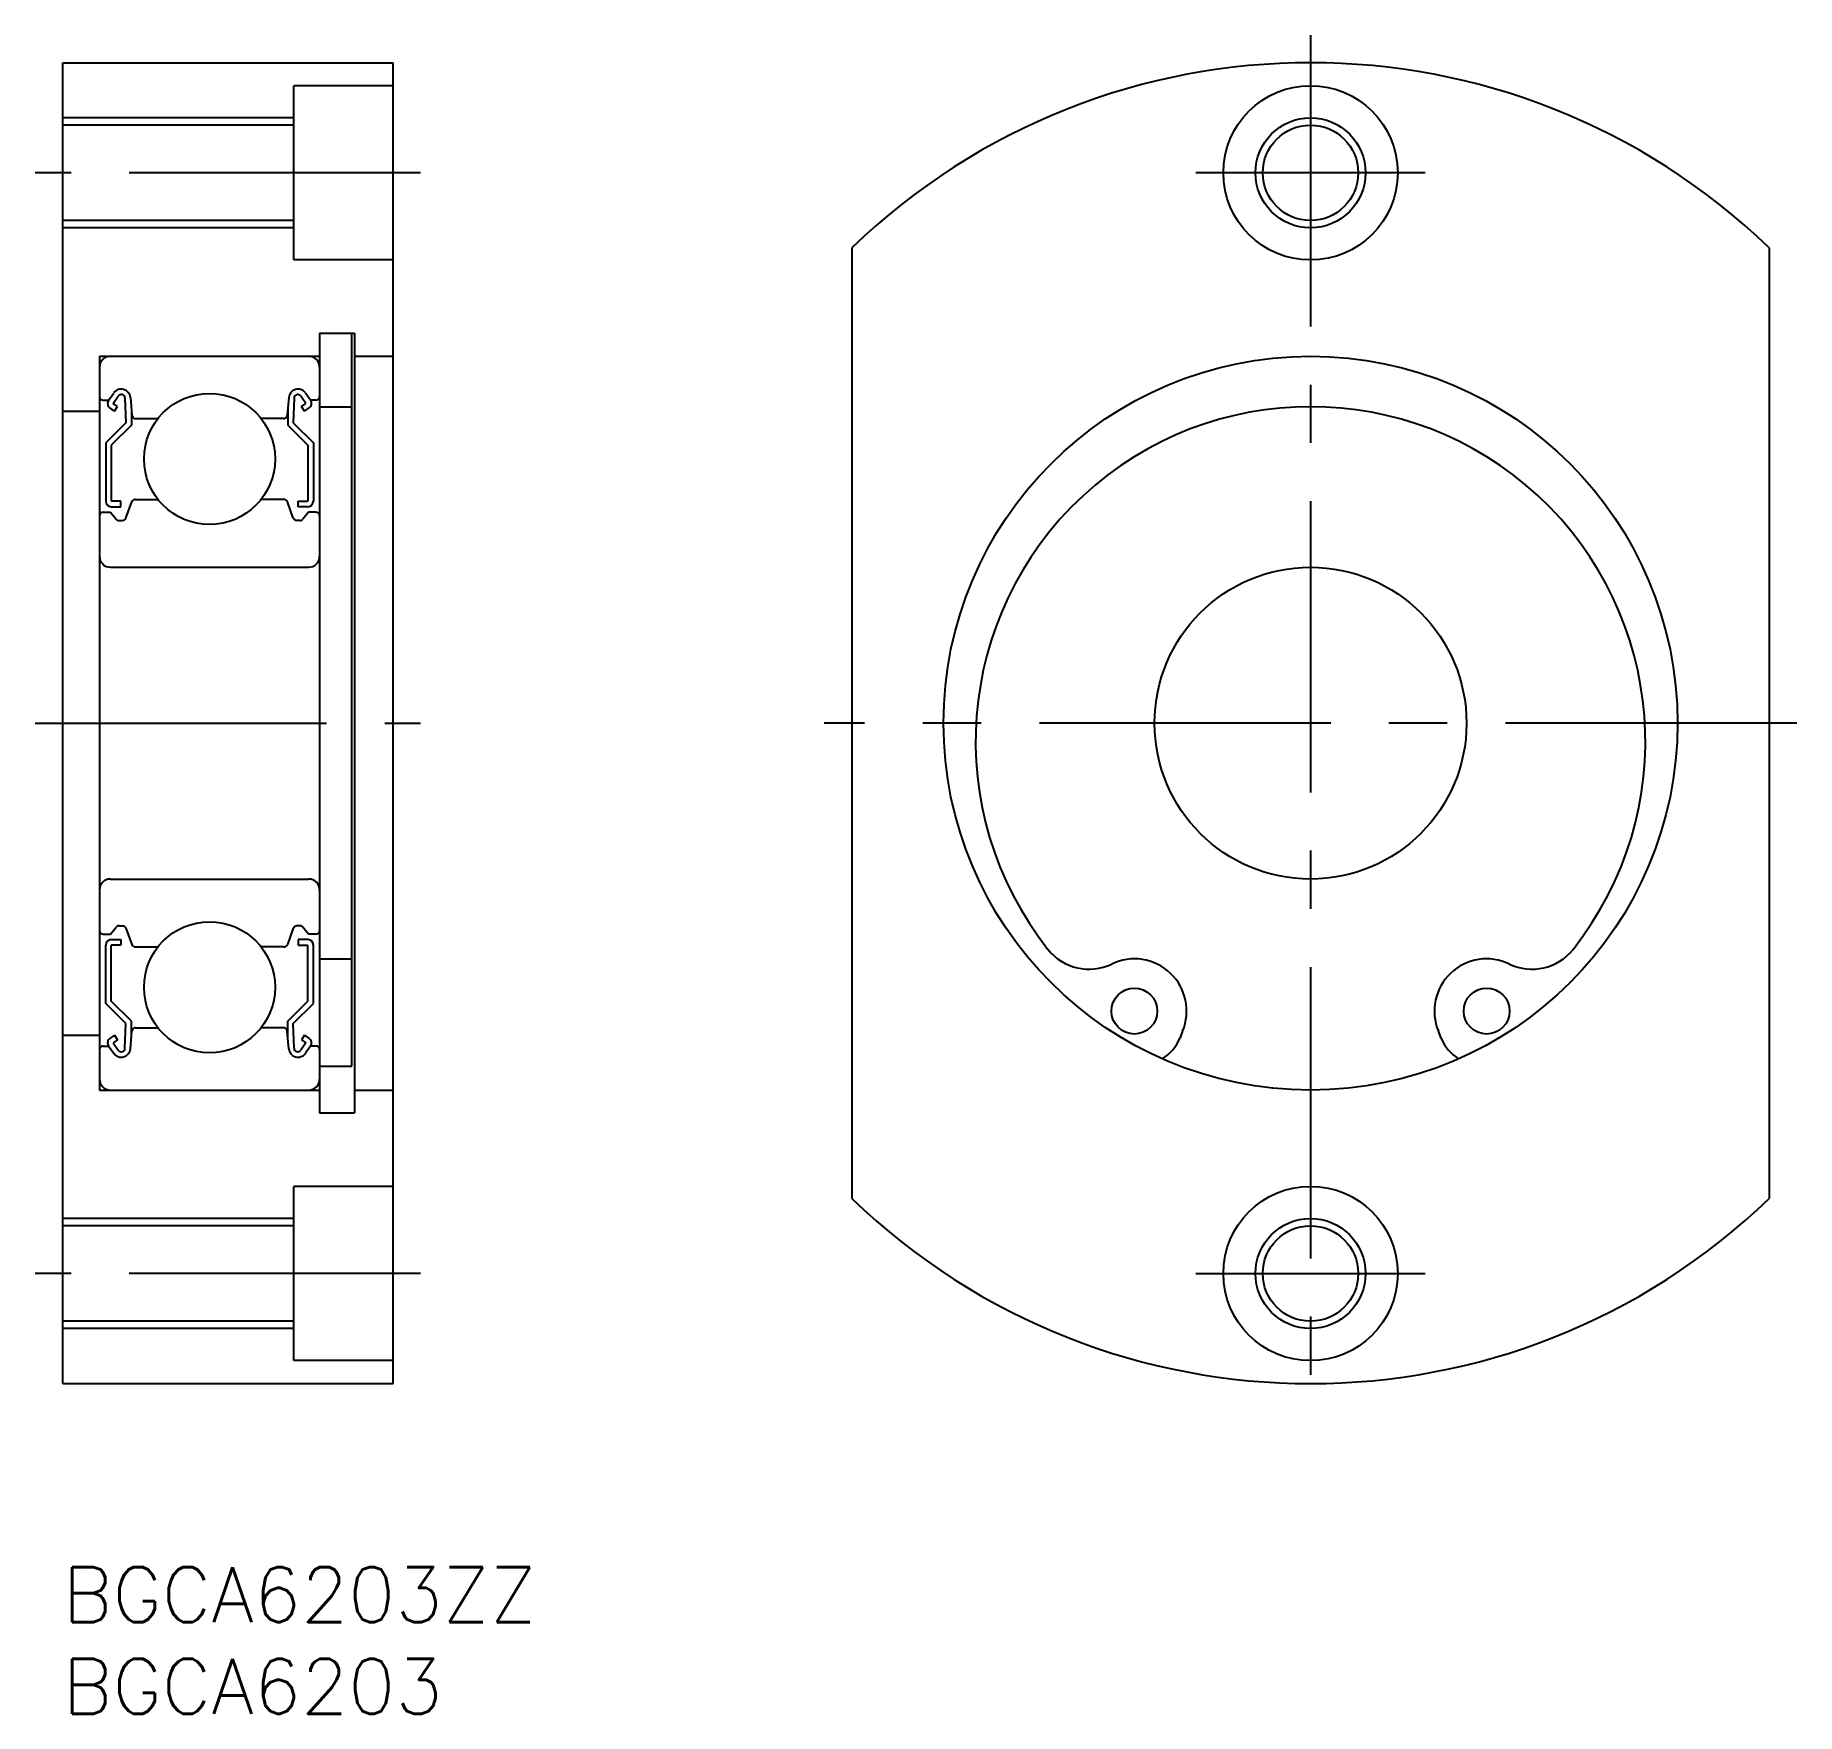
# Model space of a CAD drawing. Extents: x -1.5 to 94.5, y -8 to 83.5.
import ezdxf

# ---------------------------------------------------------------- set-up
doc = ezdxf.new("R2010")
doc.units = 0
doc.header["$LTSCALE"] = 0.5
doc.linetypes.add('CENTER', pattern=[50.8, 31.75, -6.35, 6.35, -6.35])
for name, color, linetype in [('MSM_CENTER', 1, 'CENTER'), ('MSM_CONTINUOUS', 7, 'CONTINUOUS'), ('MSM_NARROW', 5, 'CONTINUOUS'), ('MSM_PART_NUMBER', 7, 'CONTINUOUS')]:
    doc.layers.add(name, color=color, linetype=linetype)
doc.styles.get("Standard").update_dxf_attribs({"font": 'txt.shx', "height": 3, "bigfont": 'bigfont.shx'})

# ---------------------------------------------------------------- blocks, each defined once
blk = doc.blocks.new('*U4')
at = {"layer": 'MSM_PART_NUMBER'}
blk.add_text('BGCA6203ZZ', height=3, dxfattribs=at).set_placement((0, -3))
blk = doc.blocks.new('*U5')
at = {"layer": 'MSM_PART_NUMBER'}
blk.add_text('BGCA6203', height=3, dxfattribs=at).set_placement((0, -8))

msp = doc.modelspace()

# ---------------------------------------------------------------- linework, layer by layer
at = {"layer": 'MSM_CENTER'}
for p, q in [((68, 83.5), (68, 8.5)), ((19.5, 76), (-1.5, 76)), ((74.25, 76), (61.75, 76)), ((-1.5, 46), (19.5, 46)), ((94.5, 46), (41.5, 46)), ((19.5, 16), (-1.5, 16)), ((61.75, 16), (74.25, 16))]:
    msp.add_line(p, q, dxfattribs=at)
at = {"layer": 'MSM_CONTINUOUS'}
for p, q in [((0, 10), (0, 82)), ((0, 82), (18, 82)), ((18, 10), (18, 82)), ((12.6, 71.25), (12.6, 80.75)), ((18, 80.75), (12.6, 80.75)), ((12.6, 78.6), (0, 78.6)), ((12.6, 73.4), (0, 73.4)), ((18, 71.25), (12.6, 71.25)), ((43, 71.904), (43, 20.096)), ((93, 71.904), (93, 20.096)), ((14, 67.25, 1.75), (15.9, 67.25, 1.75)), ((14, 67.25), (14, 24.75)), ((15.75, 27.295, 1.25), (15.75, 67.25, 1.25)), ((15.9, 67.25), (15.9, 24.75)), ((2, 66), (14, 66)), ((2, 66), (2, 26)), ((15.95, 66), (18, 66)), ((2.2, 63.6), (2.5, 63.6)), ((2.5, 63.6), (2.779, 63.997)), ((2.746, 63.428), (3.028, 63.83)), ((2.991, 63.255), (2.746, 63.428)), ((3.392, 63.723), (3.442, 62.374)), ((3.686, 63.754), (3.772, 62.782)), ((12.314, 63.754), (12.228, 62.782)), ((12.608, 63.723), (12.558, 62.374)), ((13.254, 63.428), (12.972, 63.83)), ((13.009, 63.255), (13.254, 63.428)), ((13.5, 63.6), (13.221, 63.997)), ((13.8, 63.6), (13.5, 63.6)), ((0, 63), (2, 63)), ((2.819, 63.01), (2.574, 63.182)), ((2.819, 63.01), (2.991, 63.255)), ((3.742, 63.121), (3.742, 62.25)), ((3.971, 62.6), (5.186, 62.6)), ((12.029, 62.6), (10.814, 62.6)), ((12.258, 63.121), (12.258, 62.25)), ((13.181, 63.01), (13.009, 63.255)), ((13.181, 63.01), (13.426, 63.182)), ((14, 63.25, 1.75), (15.75, 63.25, 1.75)), ((3.442, 62.374), (2.342, 61.274)), ((3.742, 62.25), (2.642, 61.15)), ((12.258, 62.25), (13.358, 61.15)), ((12.558, 62.374), (13.658, 61.274)), ((2.342, 61.274), (2.342, 58.1)), ((2.642, 61.15), (2.642, 58.1)), ((13.358, 61.15), (13.358, 58.1)), ((13.658, 61.274), (13.658, 58.1)), ((3.162, 58.1), (2.642, 58.1)), ((2.642, 57.8), (3.162, 57.8)), ((3.162, 57.8), (3.162, 58.1)), ((3.434, 57.181), (3.757, 58.068)), ((3.945, 58.2), (5.186, 58.2)), ((12.055, 58.2), (10.814, 58.2)), ((12.566, 57.181), (12.243, 58.068)), ((12.838, 58.1), (13.358, 58.1)), ((12.838, 57.8), (12.838, 58.1)), ((13.358, 57.8), (12.838, 57.8)), ((2.2, 57.5), (2.6, 57.5)), ((2.6, 57.5), (2.918, 57.121)), ((3.071, 57.05), (3.246, 57.05)), ((12.929, 57.05), (12.754, 57.05)), ((13.4, 57.5), (13.082, 57.121)), ((13.8, 57.5), (13.4, 57.5)), ((2.6, 54.5), (13.4, 54.5)), ((2.6, 37.5), (13.4, 37.5)), ((2.6, 34.5), (2.918, 34.879)), ((3.071, 34.95), (3.246, 34.95)), ((3.434, 34.819), (3.757, 33.932)), ((12.566, 34.819), (12.243, 33.932)), ((12.929, 34.95), (12.754, 34.95)), ((13.4, 34.5), (13.082, 34.879)), ((2.2, 34.5), (2.6, 34.5)), ((2.342, 30.726), (2.342, 33.9)), ((2.642, 34.2), (3.162, 34.2)), ((2.642, 30.85), (2.642, 33.9)), ((3.162, 33.9), (2.642, 33.9)), ((3.162, 34.2), (3.162, 33.9)), ((3.945, 33.8), (5.186, 33.8)), ((12.055, 33.8), (10.814, 33.8)), ((12.838, 34.2), (12.838, 33.9)), ((13.358, 34.2), (12.838, 34.2)), ((12.838, 33.9), (13.358, 33.9)), ((13.358, 30.85), (13.358, 33.9)), ((13.8, 34.5), (13.4, 34.5)), ((13.658, 30.726), (13.658, 33.9)), ((14, 33.153, 1.75), (15.75, 33.153, 1.75)), ((3.442, 29.626), (2.342, 30.726)), ((3.742, 29.75), (2.642, 30.85)), ((12.258, 29.75), (13.358, 30.85)), ((12.558, 29.626), (13.658, 30.726)), ((0, 29), (2, 29)), ((2.819, 28.99), (2.574, 28.818)), ((2.819, 28.99), (2.991, 28.745)), ((3.392, 28.277), (3.442, 29.626)), ((3.686, 28.246), (3.772, 29.218)), ((3.742, 28.879), (3.742, 29.75)), ((3.971, 29.4), (5.186, 29.4)), ((12.029, 29.4), (10.814, 29.4)), ((12.314, 28.246), (12.228, 29.218)), ((12.258, 28.879), (12.258, 29.75)), ((12.608, 28.277), (12.558, 29.626)), ((13.181, 28.99), (13.009, 28.745)), ((13.181, 28.99), (13.426, 28.818)), ((61.032, 29.21), (60.877, 28.837)), ((75.123, 28.837), (74.968, 29.21)), ((2.2, 28.4), (2.5, 28.4)), ((2.5, 28.4), (2.779, 28.003)), ((2.991, 28.745), (2.746, 28.572)), ((2.746, 28.572), (3.028, 28.17)), ((13.254, 28.572), (12.972, 28.17)), ((13.009, 28.745), (13.254, 28.572)), ((13.5, 28.4), (13.221, 28.003)), ((13.8, 28.4), (13.5, 28.4)), ((14, 27.295, 1.75), (15.75, 27.295, 1.75)), ((2, 26), (14, 26)), ((5.5, 26), (5.5, 26)), ((15.95, 26), (18, 26)), ((14, 24.75, 1.75), (15.9, 24.75, 1.75)), ((12.6, 11.25), (12.6, 20.75)), ((18, 20.75), (12.6, 20.75)), ((12.6, 18.6), (0, 18.6)), ((12.6, 13.4), (0, 13.4)), ((18, 11.25), (12.6, 11.25)), ((0, 10), (18, 10))]:
    msp.add_line(p, q, dxfattribs=at)
for centre, radius in [((68, 76), 4.75), ((68, 76), 2.6), ((68, 46), 20), ((8, 60.4), 3.572), ((68, 46), 8.5), ((8, 31.6), 3.572), ((58.4, 30.303), 1.25), ((77.6, 30.303), 1.25), ((68, 16), 4.75), ((68, 16), 2.6)]:
    msp.add_circle(centre, radius, dxfattribs=at)
for centre, radius, start, end in [((68, 46), 36, 46.01704, 133.98296), ((2.6, 65.4), 0.6, 90, 180), ((13.4, 65.4), 0.6, 0, 90), ((2.2, 63.8), 0.2, 180, 270), ((2.745, 63.427), 0.3, 144.93674, 235.03926), ((3.188, 63.71), 0.5, 5.06519, 144.93675), ((3.192, 63.715), 0.2, 2.13106, 144.93555), ((12.812, 63.71), 0.5, 35.06325, 174.9348), ((12.808, 63.715), 0.2, 35.06445, 177.86894), ((13.255, 63.427), 0.3, 304.96074, 35.06326), ((13.8, 63.8), 0.2, 270, 0), ((3.971, 62.8), 0.2, 185.06519, 270), ((12.029, 62.8), 0.2, 270, 354.93481), ((68, 45), 18.25, 321.62101, 218.37899), ((2.642, 58.1), 0.3, 180, 270), ((3.945, 58), 0.2, 90, 159.97018), ((12.055, 58), 0.2, 20.02982, 90), ((13.358, 58.1), 0.3, 270, 0), ((2.2, 57.3), 0.2, 90, 180), ((3.071, 57.25), 0.2, 219.99922, 270), ((3.246, 57.25), 0.2, 270, 339.97018), ((12.754, 57.25), 0.2, 200.02982, 270), ((12.929, 57.25), 0.2, 270, 320.00078), ((13.8, 57.3), 0.2, 0, 90), ((2.6, 55.1), 0.6, 180, 270), ((13.4, 55.1), 0.6, 270, 0), ((2.6, 36.9), 0.6, 90, 180), ((13.4, 36.9), 0.6, 0, 90), ((2.2, 34.7), 0.2, 180, 270), ((3.071, 34.75), 0.2, 90, 140.00078), ((3.246, 34.75), 0.2, 20.02982, 90), ((12.754, 34.75), 0.2, 90, 159.97018), ((12.929, 34.75), 0.2, 39.99922, 90), ((13.8, 34.7), 0.2, 270, 0), ((2.642, 33.9), 0.3, 90, 180), ((3.945, 34), 0.2, 200.02982, 270), ((12.055, 34), 0.2, 270, 339.97018), ((13.358, 33.9), 0.3, 0, 90), ((55.928, 35.439), 2.85, 218.37899, 295.70591), ((80.072, 35.439), 2.85, 244.29409, 321.62101), ((58.4, 30.303), 2.85, 337.46151, 115.70591), ((77.6, 30.303), 2.85, 64.29409, 202.53849), ((2.745, 28.573), 0.3, 124.96074, 215.06325), ((3.971, 29.2), 0.2, 90, 174.93481), ((12.029, 29.2), 0.2, 5.06519, 90), ((13.255, 28.573), 0.3, 324.93675, 55.03926), ((58.568, 29.795), 2.5, 303.05557, 337.46151), ((77.432, 29.795), 2.5, 202.53849, 236.94443), ((2.2, 28.2), 0.2, 90, 180), ((3.188, 28.29), 0.5, 215.06325, 354.9348), ((3.192, 28.285), 0.2, 215.06445, 357.86894), ((12.812, 28.29), 0.5, 185.06519, 324.93675), ((12.808, 28.285), 0.2, 182.13106, 324.93555), ((13.8, 28.2), 0.2, 0, 90), ((2.6, 26.6), 0.6, 180, 270), ((13.4, 26.6), 0.6, 270, 0), ((68, 46), 36, 226.01704, 313.98296)]:
    msp.add_arc(centre, radius, start, end, dxfattribs=at)
at = {"layer": 'MSM_NARROW'}
for p, q in [((12.6, 79), (0, 79)), ((12.6, 73), (0, 73)), ((12.6, 19), (0, 19)), ((12.6, 13), (0, 13))]:
    msp.add_line(p, q, dxfattribs=at)
for centre in [(68, 76), (68, 16)]:
    msp.add_circle(centre, 3, dxfattribs=at)

# ---------------------------------------------------------------- block references
at = {"layer": 'MSM_CONTINUOUS'}
for name in ['*U4', '*U5']:
    msp.add_blockref(name, (0, 0), dxfattribs=at)

doc.saveas('drawing.dxf')
